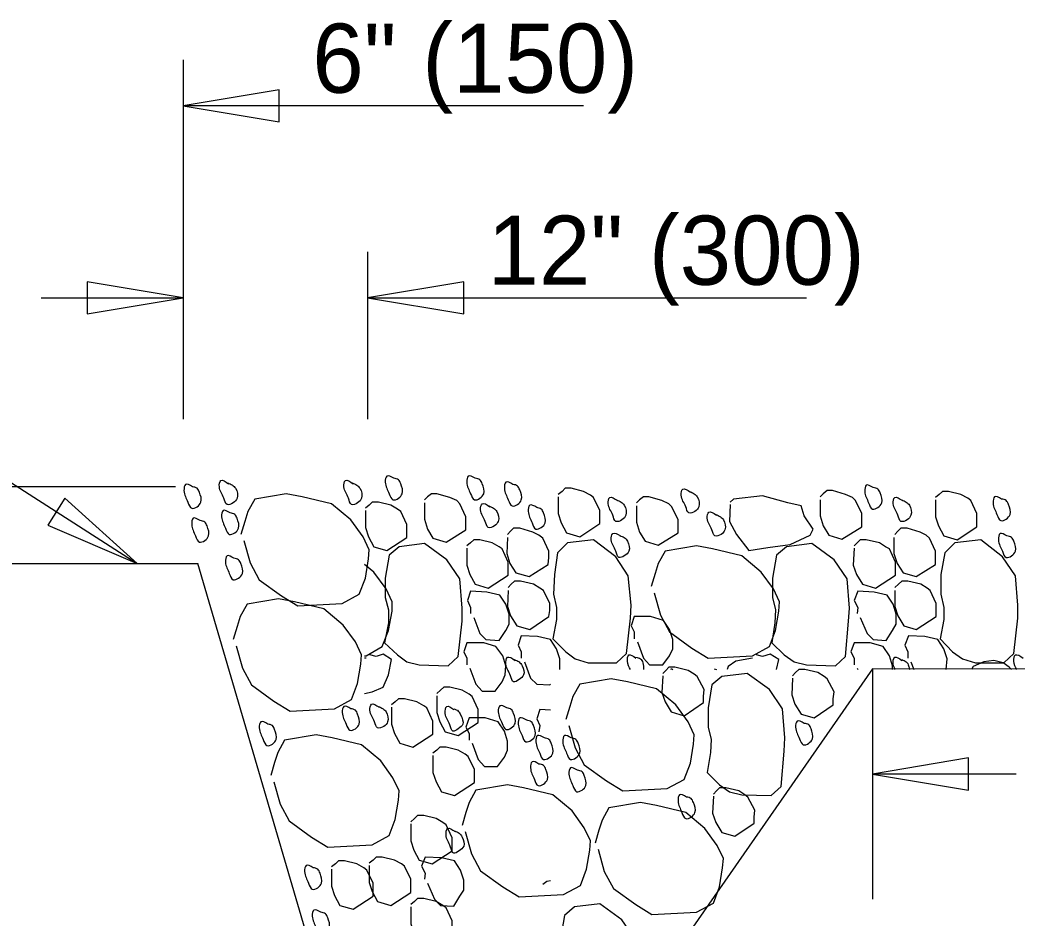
# Model space of a CAD drawing. Extents: x 2.3 to 16.3, y 0.2 to 9.5.
# Drawn here: x 11.883 to 13.18, y 8.23 to 9.4 of the extents above; entities that cross this region are included whole.
import ezdxf

# ---------------------------------------------------------------- set-up
doc = ezdxf.new("R2010")
doc.units = 0
for name, color, linetype in [('SD_P_Center Lines', 7, 'Continuous'), ('SD_P_Dimension Lines', 7, 'Continuous'), ('SD_P_Dimension Text', 7, 'Continuous'), ('SD_P_Prop Object Lines', 7, 'Continuous')]:
    doc.layers.add(name, color=color, linetype=linetype)

msp = doc.modelspace()

# ---------------------------------------------------------------- linework, layer by layer
at = {"layer": 'SD_P_Center Lines'}
msp.add_line((12.085, 8.792), (11.819, 8.792), dxfattribs=at)
at = {"layer": 'SD_P_Dimension Lines'}
for p, q in [((12.095, 9.348), (12.095, 8.88)), ((12.22, 9.309), (12.095, 9.288)), ((12.22, 9.267), (12.22, 9.309)), ((12.616, 9.288), (12.095, 9.288)), ((12.095, 9.288), (12.22, 9.267)), ((12.335, 9.098), (12.335, 8.88)), ((12.095, 9.038), (11.97, 9.059)), ((11.97, 9.059), (11.97, 9.017)), ((12.46, 9.059), (12.335, 9.038)), ((12.46, 9.017), (12.46, 9.059)), ((11.91, 9.038), (12.095, 9.038)), ((11.97, 9.017), (12.095, 9.038)), ((12.335, 9.038), (12.906, 9.038)), ((12.335, 9.038), (12.46, 9.017)), ((11.662, 8.932), (12.035, 8.692)), ((11.941, 8.777), (11.919, 8.742)), ((12.035, 8.692), (11.941, 8.777)), ((11.919, 8.742), (12.035, 8.692)), ((13.117, 8.439), (12.992, 8.418)), ((13.117, 8.397), (13.117, 8.439)), ((13.179, 8.418), (12.992, 8.418)), ((12.992, 8.418), (13.117, 8.397))]:
    msp.add_line(p, q, dxfattribs=at)
at = {"layer": 'SD_P_Prop Object Lines'}
for p, q in [((11.819, 8.692), (12.114, 8.692)), ((12.786, 8.555), (12.789, 8.554)), ((12.992, 8.554), (12.992, 8.255))]:
    msp.add_line(p, q, dxfattribs=at)
for points in [[(12.583, 8.779), (12.583, 8.757), (12.587, 8.745), (12.594, 8.732), (12.611, 8.727), (12.637, 8.744), (12.637, 8.752), (12.637, 8.761), (12.629, 8.778), (12.625, 8.781), (12.616, 8.786), (12.6, 8.79), (12.592, 8.79), (12.588, 8.786), (12.583, 8.782)], [(12.924, 8.775), (12.924, 8.754), (12.928, 8.741), (12.935, 8.729), (12.952, 8.724), (12.978, 8.74), (12.978, 8.749), (12.978, 8.757), (12.97, 8.774), (12.966, 8.778), (12.957, 8.782), (12.94, 8.787), (12.933, 8.787), (12.928, 8.783), (12.924, 8.779)], [(13.074, 8.775), (13.074, 8.753), (13.078, 8.741), (13.085, 8.728), (13.102, 8.723), (13.128, 8.74), (13.128, 8.748), (13.128, 8.757), (13.12, 8.774), (13.116, 8.777), (13.107, 8.782), (13.091, 8.786), (13.083, 8.786), (13.079, 8.782), (13.074, 8.778)], [(12.174, 8.722), (12.182, 8.693), (12.194, 8.671), (12.223, 8.65), (12.244, 8.637), (12.302, 8.64), (12.324, 8.652), (12.332, 8.673), (12.336, 8.698), (12.337, 8.71), (12.329, 8.727), (12.313, 8.749), (12.288, 8.77), (12.25, 8.779), (12.229, 8.783), (12.188, 8.776), (12.179, 8.76), (12.175, 8.747), (12.17, 8.73)], [(12.409, 8.771), (12.409, 8.75), (12.413, 8.737), (12.42, 8.725), (12.437, 8.72), (12.463, 8.736), (12.463, 8.745), (12.463, 8.753), (12.455, 8.77), (12.451, 8.774), (12.442, 8.778), (12.425, 8.783), (12.418, 8.783), (12.413, 8.779), (12.409, 8.775)], [(12.685, 8.767), (12.685, 8.746), (12.689, 8.733), (12.696, 8.721), (12.713, 8.716), (12.739, 8.732), (12.739, 8.741), (12.739, 8.749), (12.731, 8.766), (12.727, 8.77), (12.718, 8.774), (12.701, 8.779), (12.694, 8.779), (12.689, 8.775), (12.685, 8.771)], [(12.807, 8.769), (12.806, 8.747), (12.815, 8.73), (12.831, 8.709), (12.856, 8.713), (12.885, 8.717), (12.911, 8.729), (12.915, 8.737), (12.903, 8.754), (12.899, 8.767), (12.882, 8.771), (12.849, 8.78), (12.811, 8.776), (12.807, 8.772)], [(12.332, 8.761), (12.332, 8.739), (12.336, 8.727), (12.343, 8.714), (12.36, 8.709), (12.386, 8.726), (12.386, 8.734), (12.386, 8.743), (12.378, 8.76), (12.374, 8.763), (12.365, 8.768), (12.349, 8.772), (12.341, 8.772), (12.337, 8.768), (12.332, 8.764)], [(12.332, 8.761), (12.332, 8.739), (12.336, 8.727), (12.343, 8.714), (12.36, 8.709), (12.386, 8.726), (12.386, 8.734), (12.386, 8.743), (12.378, 8.76), (12.374, 8.763), (12.365, 8.768), (12.349, 8.772), (12.341, 8.772), (12.337, 8.768), (12.332, 8.764)], [(12.517, 8.726), (12.516, 8.705), (12.52, 8.692), (12.528, 8.68), (12.545, 8.675), (12.57, 8.691), (12.571, 8.7), (12.571, 8.708), (12.563, 8.725), (12.558, 8.729), (12.55, 8.733), (12.533, 8.738), (12.525, 8.738), (12.521, 8.734), (12.517, 8.73)], [(13.02, 8.726), (13.02, 8.705), (13.024, 8.692), (13.032, 8.68), (13.049, 8.675), (13.074, 8.691), (13.074, 8.7), (13.074, 8.708), (13.066, 8.725), (13.062, 8.729), (13.054, 8.733), (13.037, 8.738), (13.029, 8.738), (13.025, 8.734), (13.021, 8.73)], [(12.464, 8.712), (12.464, 8.69), (12.468, 8.678), (12.475, 8.665), (12.492, 8.66), (12.518, 8.677), (12.518, 8.685), (12.518, 8.694), (12.51, 8.711), (12.506, 8.714), (12.497, 8.719), (12.481, 8.723), (12.473, 8.723), (12.469, 8.719), (12.464, 8.715)], [(12.581, 8.619), (12.576, 8.594), (12.593, 8.577), (12.605, 8.568), (12.622, 8.563), (12.659, 8.563), (12.672, 8.575), (12.677, 8.621), (12.678, 8.638), (12.674, 8.676), (12.658, 8.701), (12.629, 8.723), (12.595, 8.719), (12.582, 8.706), (12.578, 8.678), (12.577, 8.652), (12.581, 8.635), (12.581, 8.619)], [(12.968, 8.712), (12.967, 8.69), (12.971, 8.678), (12.979, 8.665), (12.996, 8.66), (13.022, 8.677), (13.022, 8.685), (13.022, 8.694), (13.014, 8.711), (13.009, 8.714), (13.001, 8.719), (12.984, 8.723), (12.976, 8.723), (12.972, 8.719), (12.968, 8.715)], [(13.085, 8.619), (13.08, 8.594), (13.096, 8.577), (13.109, 8.568), (13.126, 8.563), (13.163, 8.563), (13.176, 8.575), (13.181, 8.621), (13.181, 8.638), (13.178, 8.676), (13.161, 8.701), (13.133, 8.723), (13.099, 8.719), (13.086, 8.706), (13.081, 8.678), (13.081, 8.652), (13.085, 8.635), (13.085, 8.619)], [(12.362, 8.615), (12.357, 8.589), (12.374, 8.573), (12.386, 8.564), (12.402, 8.56), (12.44, 8.559), (12.453, 8.571), (12.458, 8.617), (12.458, 8.634), (12.455, 8.672), (12.438, 8.697), (12.409, 8.718), (12.376, 8.714), (12.363, 8.703), (12.358, 8.673), (12.358, 8.648), (12.362, 8.632), (12.362, 8.615)], [(12.708, 8.654), (12.716, 8.625), (12.728, 8.603), (12.757, 8.582), (12.778, 8.569), (12.836, 8.572), (12.858, 8.584), (12.866, 8.605), (12.87, 8.63), (12.871, 8.642), (12.863, 8.659), (12.847, 8.681), (12.822, 8.702), (12.784, 8.711), (12.763, 8.715), (12.722, 8.708), (12.713, 8.692), (12.709, 8.679), (12.704, 8.662)], [(12.708, 8.654), (12.716, 8.625), (12.728, 8.603), (12.757, 8.582), (12.778, 8.569), (12.836, 8.572), (12.858, 8.584), (12.866, 8.605), (12.87, 8.63), (12.871, 8.642), (12.863, 8.659), (12.847, 8.681), (12.822, 8.702), (12.784, 8.711), (12.763, 8.715), (12.722, 8.708), (12.713, 8.692), (12.709, 8.679), (12.704, 8.662)], [(12.865, 8.615), (12.861, 8.589), (12.877, 8.573), (12.89, 8.564), (12.906, 8.56), (12.944, 8.559), (12.957, 8.571), (12.961, 8.617), (12.962, 8.634), (12.959, 8.672), (12.942, 8.697), (12.913, 8.718), (12.88, 8.714), (12.867, 8.703), (12.862, 8.673), (12.862, 8.648), (12.866, 8.632), (12.865, 8.615)], [(12.865, 8.615), (12.861, 8.589), (12.877, 8.573), (12.89, 8.564), (12.906, 8.56), (12.944, 8.559), (12.957, 8.571), (12.961, 8.617), (12.962, 8.634), (12.959, 8.672), (12.942, 8.697), (12.913, 8.718), (12.88, 8.714), (12.867, 8.703), (12.862, 8.673), (12.862, 8.648), (12.866, 8.632), (12.865, 8.615)], [(14.747, 8.554), (12.992, 8.555), (12.573, 7.952), (12.331, 7.952), (12.114, 8.692)], [(12.331, 8.572), (12.333, 8.572), (12.354, 8.584), (12.362, 8.605), (12.367, 8.63), (12.367, 8.642), (12.359, 8.659), (12.343, 8.681), (12.331, 8.691)], [(12.518, 8.657), (12.517, 8.636), (12.521, 8.624), (12.529, 8.611), (12.546, 8.606), (12.571, 8.623), (12.572, 8.631), (12.572, 8.64), (12.564, 8.657), (12.559, 8.66), (12.551, 8.665), (12.534, 8.669), (12.526, 8.669), (12.522, 8.665), (12.518, 8.661)], [(13.021, 8.657), (13.021, 8.636), (13.025, 8.624), (13.033, 8.611), (13.049, 8.606), (13.075, 8.623), (13.075, 8.631), (13.075, 8.64), (13.067, 8.657), (13.063, 8.66), (13.055, 8.665), (13.038, 8.669), (13.03, 8.669), (13.026, 8.665), (13.021, 8.661)], [(12.473, 8.622), (12.481, 8.601), (12.489, 8.593), (12.506, 8.592), (12.515, 8.605), (12.519, 8.613), (12.519, 8.626), (12.515, 8.639), (12.507, 8.651), (12.49, 8.655), (12.469, 8.656), (12.465, 8.644), (12.469, 8.635), (12.469, 8.627)], [(12.976, 8.622), (12.985, 8.601), (12.993, 8.593), (13.01, 8.592), (13.018, 8.605), (13.023, 8.613), (13.023, 8.626), (13.019, 8.639), (13.011, 8.651), (12.994, 8.655), (12.973, 8.656), (12.968, 8.644), (12.973, 8.635), (12.972, 8.627)], [(12.164, 8.585), (12.172, 8.556), (12.184, 8.534), (12.213, 8.513), (12.234, 8.5), (12.292, 8.503), (12.314, 8.515), (12.322, 8.536), (12.326, 8.561), (12.327, 8.573), (12.319, 8.59), (12.303, 8.612), (12.278, 8.633), (12.24, 8.642), (12.219, 8.646), (12.178, 8.639), (12.169, 8.623), (12.165, 8.61), (12.16, 8.593)], [(12.686, 8.59), (12.694, 8.569), (12.702, 8.56), (12.719, 8.56), (12.728, 8.572), (12.732, 8.581), (12.732, 8.593), (12.728, 8.606), (12.72, 8.618), (12.703, 8.623), (12.682, 8.623), (12.678, 8.611), (12.682, 8.603), (12.682, 8.594)], [(12.585, 8.554), (12.585, 8.568), (12.581, 8.581), (12.573, 8.593), (12.556, 8.597), (12.535, 8.598), (12.531, 8.586), (12.535, 8.577), (12.535, 8.569)], [(13.088, 8.554), (13.089, 8.568), (13.085, 8.581), (13.077, 8.593), (13.06, 8.597), (13.039, 8.598), (13.034, 8.586), (13.038, 8.577), (13.038, 8.569)], [(12.468, 8.556), (12.476, 8.535), (12.484, 8.526), (12.501, 8.526), (12.51, 8.538), (12.514, 8.547), (12.515, 8.559), (12.511, 8.572), (12.502, 8.584), (12.486, 8.589), (12.464, 8.589), (12.46, 8.577), (12.464, 8.569), (12.464, 8.56)], [(13.018, 8.554), (13.018, 8.559), (13.014, 8.572), (13.006, 8.584), (12.989, 8.589), (12.968, 8.589), (12.964, 8.577), (12.968, 8.569), (12.968, 8.56)], [(12.331, 8.523), (12.341, 8.525), (12.355, 8.531), (12.362, 8.547), (12.366, 8.567), (12.355, 8.574), (12.346, 8.571), (12.338, 8.573)], [(12.333, 8.569), (12.331, 8.569)], [(12.836, 8.569), (12.814, 8.565), (12.804, 8.558), (12.803, 8.554)], [(12.867, 8.554), (12.87, 8.567), (12.859, 8.574), (12.849, 8.571), (12.841, 8.573)], [(13.173, 8.554), (13.17, 8.557), (13.162, 8.563), (13.15, 8.566), (13.137, 8.564), (13.123, 8.558), (13.121, 8.554)], [(12.539, 8.564), (12.547, 8.543), (12.555, 8.535), (12.572, 8.534), (12.573, 8.535)], [(12.719, 8.546), (12.718, 8.524), (12.722, 8.512), (12.73, 8.499), (12.747, 8.494), (12.772, 8.511), (12.772, 8.519), (12.773, 8.528), (12.764, 8.545), (12.76, 8.548), (12.752, 8.553), (12.735, 8.557), (12.727, 8.557), (12.723, 8.553), (12.719, 8.549)], [(12.888, 8.543), (12.887, 8.521), (12.891, 8.509), (12.899, 8.496), (12.916, 8.491), (12.941, 8.508), (12.941, 8.516), (12.942, 8.525), (12.933, 8.542), (12.929, 8.545), (12.921, 8.55), (12.904, 8.554), (12.896, 8.554), (12.892, 8.55), (12.888, 8.546)], [(12.972, 8.556), (12.973, 8.554)], [(13.042, 8.564), (13.046, 8.554)], [(12.597, 8.481), (12.605, 8.452), (12.617, 8.43), (12.646, 8.409), (12.667, 8.396), (12.725, 8.399), (12.747, 8.411), (12.755, 8.432), (12.759, 8.457), (12.76, 8.469), (12.752, 8.486), (12.736, 8.508), (12.711, 8.529), (12.673, 8.538), (12.652, 8.542), (12.611, 8.535), (12.602, 8.519), (12.598, 8.506), (12.593, 8.489)], [(12.781, 8.446), (12.777, 8.42), (12.793, 8.404), (12.806, 8.395), (12.822, 8.391), (12.86, 8.39), (12.873, 8.402), (12.877, 8.448), (12.878, 8.465), (12.875, 8.503), (12.858, 8.528), (12.829, 8.549), (12.796, 8.545), (12.783, 8.534), (12.778, 8.504), (12.778, 8.479), (12.782, 8.463), (12.781, 8.446)], [(12.781, 8.446), (12.777, 8.42), (12.793, 8.404), (12.806, 8.395), (12.822, 8.391), (12.86, 8.39), (12.873, 8.402), (12.877, 8.448), (12.878, 8.465), (12.875, 8.503), (12.858, 8.528), (12.829, 8.549), (12.796, 8.545), (12.783, 8.534), (12.778, 8.504), (12.778, 8.479), (12.782, 8.463), (12.781, 8.446)], [(12.781, 8.446), (12.777, 8.42), (12.793, 8.404), (12.806, 8.395), (12.822, 8.391), (12.86, 8.39), (12.873, 8.402), (12.877, 8.448), (12.878, 8.465), (12.875, 8.503), (12.858, 8.528), (12.829, 8.549), (12.796, 8.545), (12.783, 8.534), (12.778, 8.504), (12.778, 8.479), (12.782, 8.463), (12.781, 8.446)], [(12.425, 8.52), (12.425, 8.498), (12.429, 8.486), (12.436, 8.473), (12.453, 8.468), (12.479, 8.485), (12.479, 8.493), (12.479, 8.502), (12.471, 8.519), (12.467, 8.522), (12.458, 8.527), (12.442, 8.531), (12.434, 8.531), (12.43, 8.527), (12.425, 8.523)], [(12.366, 8.505), (12.366, 8.483), (12.37, 8.471), (12.377, 8.458), (12.394, 8.453), (12.42, 8.47), (12.42, 8.478), (12.42, 8.487), (12.412, 8.504), (12.408, 8.507), (12.399, 8.512), (12.383, 8.516), (12.375, 8.516), (12.371, 8.512), (12.366, 8.508)], [(12.573, 8.501), (12.559, 8.502), (12.555, 8.49), (12.559, 8.481), (12.558, 8.473)], [(12.471, 8.458), (12.479, 8.437), (12.487, 8.428), (12.504, 8.428), (12.513, 8.44), (12.517, 8.449), (12.517, 8.461), (12.513, 8.474), (12.505, 8.486), (12.488, 8.491), (12.467, 8.491), (12.463, 8.479), (12.467, 8.471), (12.467, 8.462)], [(12.213, 8.408), (12.221, 8.379), (12.233, 8.357), (12.262, 8.336), (12.283, 8.323), (12.341, 8.326), (12.363, 8.338), (12.371, 8.359), (12.375, 8.384), (12.376, 8.396), (12.368, 8.413), (12.352, 8.435), (12.327, 8.456), (12.289, 8.465), (12.268, 8.469), (12.227, 8.462), (12.218, 8.446), (12.214, 8.433), (12.209, 8.416)], [(12.42, 8.442), (12.42, 8.42), (12.424, 8.408), (12.431, 8.395), (12.448, 8.39), (12.474, 8.407), (12.474, 8.415), (12.474, 8.424), (12.466, 8.441), (12.462, 8.444), (12.453, 8.449), (12.437, 8.453), (12.429, 8.453), (12.425, 8.449), (12.42, 8.445)], [(12.462, 8.343), (12.47, 8.314), (12.482, 8.292), (12.511, 8.271), (12.532, 8.258), (12.59, 8.261), (12.612, 8.273), (12.62, 8.294), (12.624, 8.319), (12.625, 8.331), (12.617, 8.348), (12.601, 8.37), (12.576, 8.391), (12.538, 8.4), (12.517, 8.404), (12.476, 8.397), (12.467, 8.381), (12.463, 8.368), (12.458, 8.351)], [(12.785, 8.389), (12.784, 8.367), (12.788, 8.355), (12.796, 8.342), (12.813, 8.337), (12.838, 8.354), (12.838, 8.362), (12.839, 8.371), (12.83, 8.388), (12.826, 8.391), (12.818, 8.396), (12.801, 8.4), (12.793, 8.4), (12.789, 8.396), (12.785, 8.392)], [(12.635, 8.32), (12.643, 8.291), (12.655, 8.269), (12.684, 8.248), (12.705, 8.235), (12.763, 8.238), (12.785, 8.25), (12.793, 8.271), (12.797, 8.296), (12.798, 8.308), (12.79, 8.325), (12.774, 8.347), (12.749, 8.368), (12.711, 8.377), (12.69, 8.381), (12.649, 8.374), (12.64, 8.358), (12.636, 8.345), (12.631, 8.328)], [(12.391, 8.353), (12.391, 8.331), (12.395, 8.319), (12.402, 8.306), (12.419, 8.301), (12.445, 8.318), (12.445, 8.326), (12.445, 8.335), (12.437, 8.352), (12.433, 8.355), (12.424, 8.36), (12.408, 8.364), (12.4, 8.364), (12.396, 8.36), (12.391, 8.356)], [(12.337, 8.299), (12.337, 8.277), (12.341, 8.265), (12.348, 8.252), (12.365, 8.247), (12.391, 8.264), (12.391, 8.272), (12.391, 8.281), (12.383, 8.298), (12.379, 8.301), (12.37, 8.306), (12.354, 8.31), (12.346, 8.31), (12.342, 8.306), (12.337, 8.302)], [(12.413, 8.276), (12.422, 8.255), (12.43, 8.247), (12.447, 8.246), (12.455, 8.259), (12.46, 8.267), (12.46, 8.28), (12.456, 8.293), (12.448, 8.305), (12.431, 8.309), (12.41, 8.31), (12.405, 8.298), (12.41, 8.289), (12.409, 8.281)], [(12.288, 8.294), (12.288, 8.272), (12.292, 8.26), (12.299, 8.247), (12.316, 8.242), (12.342, 8.259), (12.342, 8.267), (12.342, 8.276), (12.334, 8.293), (12.33, 8.296), (12.321, 8.301), (12.305, 8.305), (12.297, 8.305), (12.293, 8.301), (12.288, 8.297)], [(12.573, 8.279), (12.568, 8.278), (12.563, 8.274)], [(12.391, 8.245), (12.391, 8.223), (12.395, 8.211), (12.402, 8.198), (12.419, 8.193), (12.445, 8.21), (12.445, 8.218), (12.445, 8.227), (12.437, 8.244), (12.433, 8.247), (12.424, 8.252), (12.408, 8.256), (12.4, 8.256), (12.396, 8.252), (12.391, 8.248)], [(12.589, 8.146), (12.585, 8.12), (12.601, 8.104), (12.614, 8.095), (12.63, 8.091), (12.668, 8.09), (12.681, 8.102), (12.685, 8.148), (12.686, 8.165), (12.683, 8.203), (12.666, 8.228), (12.637, 8.249), (12.604, 8.245), (12.591, 8.234), (12.586, 8.204), (12.586, 8.179), (12.59, 8.163), (12.589, 8.146)]]:
    msp.add_lwpolyline(points, dxfattribs=at)
for points in [[(12.153, 8.797), (12.159, 8.794), (12.163, 8.79), (12.165, 8.777), (12.16, 8.771), (12.152, 8.769), (12.148, 8.777), (12.142, 8.792), (12.144, 8.8), (12.154, 8.796)], [(12.315, 8.797), (12.321, 8.794), (12.325, 8.79), (12.327, 8.777), (12.322, 8.771), (12.314, 8.769), (12.31, 8.777), (12.304, 8.792), (12.306, 8.8), (12.316, 8.796)], [(12.369, 8.803), (12.375, 8.801), (12.378, 8.796), (12.38, 8.783), (12.375, 8.777), (12.368, 8.775), (12.363, 8.783), (12.358, 8.798), (12.36, 8.806), (12.369, 8.803)], [(12.475, 8.803), (12.481, 8.801), (12.484, 8.796), (12.486, 8.783), (12.481, 8.777), (12.474, 8.775), (12.469, 8.783), (12.464, 8.798), (12.466, 8.806), (12.475, 8.803)], [(12.524, 8.795), (12.53, 8.793), (12.533, 8.788), (12.535, 8.775), (12.53, 8.769), (12.523, 8.767), (12.518, 8.775), (12.513, 8.79), (12.515, 8.798), (12.524, 8.795)], [(12.107, 8.792), (12.113, 8.79), (12.116, 8.785), (12.118, 8.772), (12.113, 8.766), (12.106, 8.764), (12.101, 8.772), (12.096, 8.787), (12.098, 8.795), (12.107, 8.792)], [(12.754, 8.786), (12.76, 8.783), (12.764, 8.779), (12.766, 8.766), (12.761, 8.76), (12.753, 8.758), (12.749, 8.766), (12.743, 8.781), (12.745, 8.789), (12.755, 8.785)], [(12.993, 8.791), (12.999, 8.789), (13.002, 8.784), (13.004, 8.771), (12.999, 8.765), (12.992, 8.763), (12.987, 8.771), (12.982, 8.786), (12.984, 8.794), (12.993, 8.791)], [(12.659, 8.775), (12.665, 8.772), (12.669, 8.768), (12.671, 8.755), (12.666, 8.749), (12.658, 8.747), (12.654, 8.755), (12.648, 8.77), (12.65, 8.778), (12.66, 8.774)], [(13.03, 8.775), (13.036, 8.772), (13.04, 8.768), (13.042, 8.755), (13.037, 8.749), (13.029, 8.747), (13.025, 8.755), (13.019, 8.77), (13.021, 8.778), (13.031, 8.774)], [(13.16, 8.776), (13.166, 8.774), (13.169, 8.769), (13.171, 8.756), (13.166, 8.75), (13.159, 8.748), (13.154, 8.756), (13.149, 8.771), (13.151, 8.779), (13.16, 8.776)], [(12.156, 8.758), (12.162, 8.756), (12.165, 8.751), (12.167, 8.738), (12.162, 8.732), (12.155, 8.73), (12.15, 8.738), (12.145, 8.753), (12.147, 8.761), (12.156, 8.758)], [(12.493, 8.767), (12.499, 8.764), (12.503, 8.76), (12.505, 8.747), (12.5, 8.741), (12.492, 8.739), (12.488, 8.747), (12.482, 8.762), (12.484, 8.77), (12.494, 8.766)], [(12.555, 8.765), (12.561, 8.763), (12.564, 8.758), (12.566, 8.745), (12.561, 8.739), (12.554, 8.737), (12.549, 8.745), (12.544, 8.76), (12.546, 8.768), (12.555, 8.765)], [(12.788, 8.756), (12.794, 8.753), (12.798, 8.749), (12.8, 8.736), (12.795, 8.73), (12.787, 8.728), (12.783, 8.736), (12.777, 8.751), (12.779, 8.759), (12.789, 8.755)], [(12.117, 8.748), (12.123, 8.746), (12.126, 8.741), (12.128, 8.728), (12.123, 8.722), (12.116, 8.72), (12.111, 8.728), (12.106, 8.743), (12.108, 8.751), (12.117, 8.748)], [(12.663, 8.728), (12.669, 8.726), (12.673, 8.721), (12.675, 8.708), (12.669, 8.702), (12.662, 8.7), (12.658, 8.708), (12.652, 8.723), (12.654, 8.731), (12.664, 8.728)], [(13.167, 8.728), (13.173, 8.726), (13.176, 8.721), (13.178, 8.708), (13.173, 8.702), (13.166, 8.7), (13.161, 8.708), (13.156, 8.723), (13.158, 8.731), (13.167, 8.728)], [(12.161, 8.699), (12.167, 8.697), (12.17, 8.692), (12.172, 8.679), (12.167, 8.673), (12.16, 8.671), (12.155, 8.679), (12.15, 8.694), (12.152, 8.702), (12.161, 8.699)], [(12.526, 8.567), (12.532, 8.564), (12.536, 8.559), (12.538, 8.547), (12.532, 8.541), (12.525, 8.538), (12.521, 8.546), (12.515, 8.561), (12.517, 8.57), (12.527, 8.566)], [(12.677, 8.554), (12.673, 8.565), (12.675, 8.573), (12.684, 8.569)], [(12.684, 8.57), (12.69, 8.568), (12.693, 8.563), (12.694, 8.554)], [(13.022, 8.554), (13.019, 8.561), (13.021, 8.57), (13.03, 8.566)], [(13.03, 8.567), (13.036, 8.564), (13.039, 8.559), (13.04, 8.554)], [(13.18, 8.554), (13.176, 8.565), (13.178, 8.573), (13.188, 8.569)], [(12.73, 8.554), (12.73, 8.555), (12.732, 8.554)], [(12.313, 8.503), (12.319, 8.501), (12.322, 8.496), (12.324, 8.483), (12.319, 8.477), (12.312, 8.475), (12.307, 8.483), (12.302, 8.498), (12.304, 8.506), (12.313, 8.503)], [(12.349, 8.506), (12.355, 8.503), (12.359, 8.499), (12.361, 8.486), (12.356, 8.48), (12.348, 8.478), (12.344, 8.486), (12.338, 8.501), (12.34, 8.509), (12.35, 8.505)], [(12.447, 8.503), (12.453, 8.5), (12.456, 8.495), (12.459, 8.483), (12.453, 8.477), (12.446, 8.474), (12.442, 8.482), (12.436, 8.497), (12.438, 8.506), (12.447, 8.502)], [(12.516, 8.504), (12.522, 8.502), (12.525, 8.497), (12.527, 8.484), (12.522, 8.478), (12.515, 8.476), (12.51, 8.484), (12.505, 8.499), (12.507, 8.507), (12.516, 8.504)], [(12.205, 8.483), (12.211, 8.481), (12.214, 8.476), (12.216, 8.463), (12.211, 8.457), (12.204, 8.455), (12.199, 8.463), (12.194, 8.478), (12.196, 8.486), (12.205, 8.483)], [(12.542, 8.488), (12.548, 8.486), (12.551, 8.481), (12.553, 8.468), (12.548, 8.462), (12.541, 8.46), (12.536, 8.468), (12.531, 8.483), (12.533, 8.491), (12.542, 8.488)], [(12.903, 8.484), (12.909, 8.482), (12.912, 8.477), (12.914, 8.464), (12.909, 8.458), (12.902, 8.456), (12.897, 8.464), (12.892, 8.479), (12.894, 8.487), (12.903, 8.484)], [(12.565, 8.465), (12.571, 8.463), (12.574, 8.458), (12.576, 8.445), (12.571, 8.439), (12.564, 8.437), (12.559, 8.445), (12.554, 8.46), (12.556, 8.468), (12.565, 8.465)], [(12.6, 8.465), (12.606, 8.463), (12.609, 8.458), (12.611, 8.445), (12.606, 8.439), (12.599, 8.437), (12.594, 8.445), (12.589, 8.46), (12.591, 8.468), (12.6, 8.465)], [(12.558, 8.431), (12.564, 8.429), (12.567, 8.424), (12.569, 8.411), (12.564, 8.405), (12.557, 8.403), (12.552, 8.411), (12.547, 8.426), (12.549, 8.434), (12.558, 8.431)], [(12.608, 8.423), (12.614, 8.421), (12.617, 8.416), (12.619, 8.403), (12.614, 8.397), (12.607, 8.395), (12.602, 8.403), (12.597, 8.418), (12.599, 8.426), (12.608, 8.423)], [(12.75, 8.388), (12.756, 8.386), (12.759, 8.381), (12.761, 8.368), (12.756, 8.362), (12.749, 8.36), (12.744, 8.368), (12.739, 8.383), (12.741, 8.391), (12.75, 8.388)], [(12.448, 8.344), (12.454, 8.341), (12.458, 8.336), (12.46, 8.324), (12.454, 8.318), (12.447, 8.315), (12.443, 8.323), (12.437, 8.339), (12.439, 8.347), (12.449, 8.343)], [(12.264, 8.296), (12.27, 8.294), (12.273, 8.289), (12.275, 8.276), (12.27, 8.27), (12.263, 8.268), (12.258, 8.276), (12.253, 8.291), (12.255, 8.299), (12.264, 8.296)], [(12.274, 8.238), (12.28, 8.236), (12.283, 8.231), (12.285, 8.218), (12.28, 8.212), (12.273, 8.21), (12.268, 8.218), (12.263, 8.233), (12.265, 8.241), (12.274, 8.238)]]:
    msp.add_spline(points, degree=3, dxfattribs=at)

# ---------------------------------------------------------------- texts
at = {"layer": 'SD_P_Dimension Text'}
for s, p in [('6" (150)', (12.263, 9.305)), ('12" (300)', (12.491, 9.055))]:
    msp.add_text(s, height=0.09, dxfattribs=at).set_placement(p)

doc.saveas('drawing.dxf')
